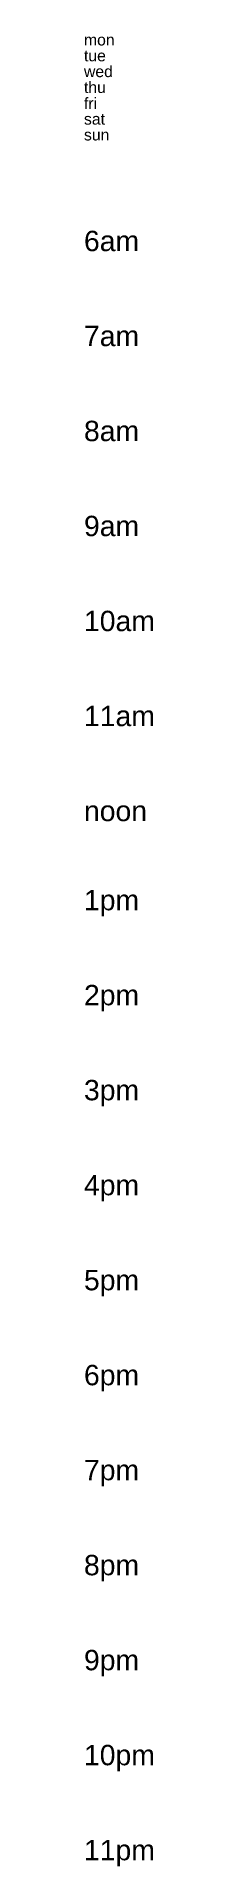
# Model space of a CAD drawing. Header units: inches. Extents: x 1.5 to 2.7, y -33.3 to -1.5.
import ezdxf

# ---------------------------------------------------------------- set-up
doc = ezdxf.new("R2010")
doc.units = ezdxf.units.IN
doc.header["$MEASUREMENT"] = 0
doc.layers.add('Layer 1', color=7, linetype='Continuous', lineweight=0)

msp = doc.modelspace()

# ---------------------------------------------------------------- texts
at = {"layer": 'Layer 1', "char_height": 0.2, "attachment_point": 7}
for s, insert in [('\\C250;\\c2105123;\\FHelvetica|b0|i0|c1;\\H0.196667;\\W1.000000;mon', (1.486, -1.644)), ('\\C250;\\c2105123;\\FHelvetica|b0|i0|c1;\\H0.196667;\\W1.000000;tue', (1.486, -1.919)), ('\\C250;\\c2105123;\\FHelvetica|b0|i0|c1;\\H0.196667;\\W1.000000;wed', (1.486, -2.194)), ('\\C250;\\c2105123;\\FHelvetica|b0|i0|c1;\\H0.196667;\\W1.000000;thu', (1.486, -2.469)), ('\\C250;\\c2105123;\\FHelvetica|b0|i0|c1;\\H0.196667;\\W1.000000;fri', (1.486, -2.744)), ('\\C250;\\c2105123;\\FHelvetica|b0|i0|c1;\\H0.196667;\\W1.000000;sat', (1.486, -3.019)), ('\\C250;\\c2105123;\\FHelvetica|b0|i0|c1;\\H0.196667;\\W1.000000;sun', (1.486, -3.294)), ('\\C250;\\c2105123;\\FHelvetica|b0|i0|c1;\\H0.354000;\\W1.000000;6am', (1.486, -5.219)), ('\\C250;\\c2105123;\\FHelvetica|b0|i0|c1;\\H0.354000;\\W1.000000;7am', (1.486, -6.869)), ('\\C250;\\c2105123;\\FHelvetica|b0|i0|c1;\\H0.354000;\\W1.000000;8am', (1.486, -8.519)), ('\\C250;\\c2105123;\\FHelvetica|b0|i0|c1;\\H0.354000;\\W1.000000;9am', (1.486, -10.169)), ('\\C250;\\c2105123;\\FHelvetica|b0|i0|c1;\\H0.354000;\\W1.000000;10am', (1.486, -11.819)), ('\\C250;\\c2105123;\\FHelvetica|b0|i0|c1;\\H0.354000;\\W1.000000;11am', (1.486, -13.469)), ('\\C250;\\c2105123;\\FHelvetica|b0|i0|c1;\\H0.354000;\\W1.000000;noon', (1.486, -15.119)), ('\\C250;\\c2105123;\\FHelvetica|b0|i0|c1;\\H0.354000;\\W1.000000;1pm', (1.486, -16.769)), ('\\C250;\\c2105123;\\FHelvetica|b0|i0|c1;\\H0.354000;\\W1.000000;2pm', (1.486, -18.419)), ('\\C250;\\c2105123;\\FHelvetica|b0|i0|c1;\\H0.354000;\\W1.000000;3pm', (1.486, -20.069)), ('\\C250;\\c2105123;\\FHelvetica|b0|i0|c1;\\H0.354000;\\W1.000000;4pm', (1.486, -21.719)), ('\\C250;\\c2105123;\\FHelvetica|b0|i0|c1;\\H0.354000;\\W1.000000;5pm', (1.486, -23.369)), ('\\C250;\\c2105123;\\FHelvetica|b0|i0|c1;\\H0.354000;\\W1.000000;6pm', (1.486, -25.019)), ('\\C250;\\c2105123;\\FHelvetica|b0|i0|c1;\\H0.354000;\\W1.000000;7pm', (1.486, -26.669)), ('\\C250;\\c2105123;\\FHelvetica|b0|i0|c1;\\H0.354000;\\W1.000000;8pm', (1.486, -28.319)), ('\\C250;\\c2105123;\\FHelvetica|b0|i0|c1;\\H0.354000;\\W1.000000;9pm', (1.486, -29.969)), ('\\C250;\\c2105123;\\FHelvetica|b0|i0|c1;\\H0.354000;\\W1.000000;10pm', (1.486, -31.619)), ('\\C250;\\c2105123;\\FHelvetica|b0|i0|c1;\\H0.354000;\\W1.000000;11pm', (1.486, -33.269))]:
    msp.add_mtext(s, dxfattribs=dict(at, insert=insert))

doc.saveas('drawing.dxf')
